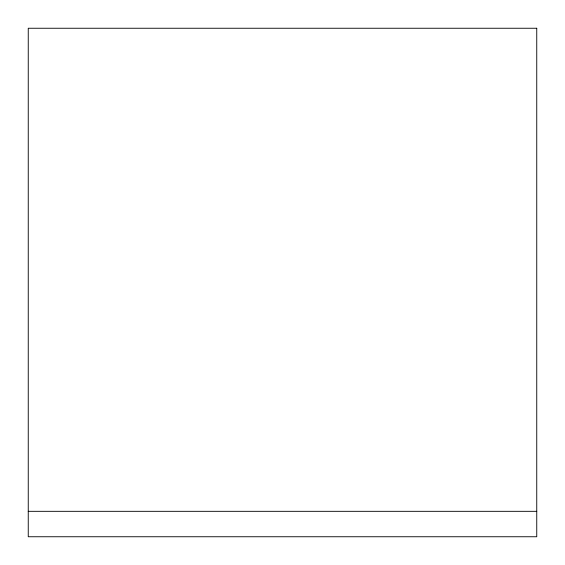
<?xml version="1.0" encoding="UTF-8"?>
<svg xmlns="http://www.w3.org/2000/svg" width="565" height="565" viewBox="0 0 565 565"><rect width="100%" height="100%" fill="white"/><g stroke="black" fill="none" stroke-linecap="round" stroke-linejoin="round"><path stroke-width="0.85" d="M28.25 511.325L536.75 511.325M536.75 28.25L28.25 28.25L28.25 536.75L536.75 536.75L536.75 28.25"/></g></svg>
